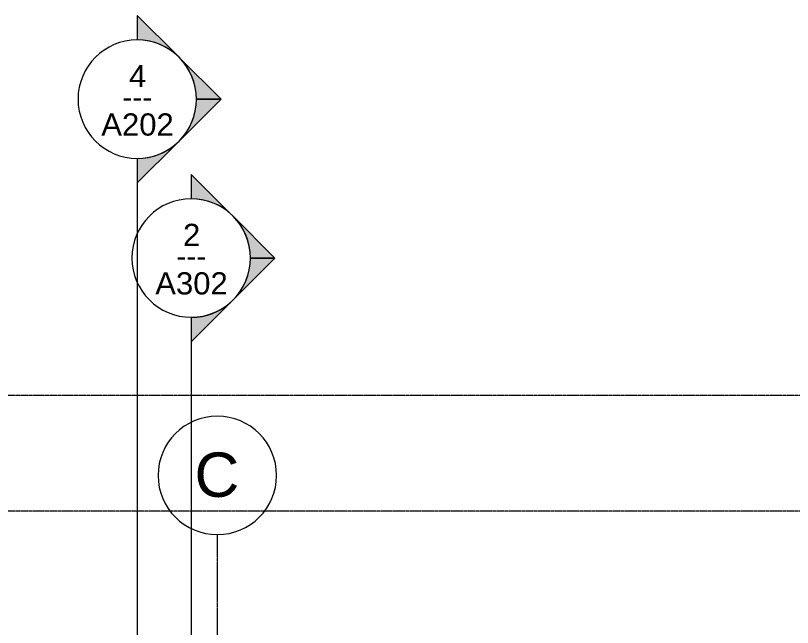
# Model space of a CAD drawing. Header units: inches. Extents: x 9610 to 15331, y -316 to 681.
# Drawn here: x 11105.4 to 11420.2, y 432.9 to 680.9 of the extents above; entities that cross this region are included whole.
import ezdxf

# ---------------------------------------------------------------- set-up
doc = ezdxf.new("R2010")
doc.units = ezdxf.units.IN
doc.header["$MEASUREMENT"] = 0
doc.linetypes.add('Aligning Line 1_8_', pattern=[0.25, 0.125, -0.125])
doc.linetypes.add('Grid Line 1_2_', pattern=[0.875, 0.5, -0.125, 0.125, -0.125])
for name, color, linetype, lineweight in [('G-ANNO-SYMB', 111, 'Aligning Line 1_8_', 9), ('G-ANNO-SYMB-1', 111, 'Continuous', 9), ('S-GRID-1', 1, 'Grid Line 1_2_', 9), ('S-GRID-IDEN', 1, 'Continuous', 9)]:
    doc.layers.add(name, color=color, linetype=linetype, lineweight=lineweight)
doc.styles.add('Arial', font='arial.ttf', dxfattribs={"height": 9})
doc.styles.add('Arial_1', font='arial.ttf', dxfattribs={"height": 18})
doc.styles.add('Century Gothic', font='ufonts.com_century-gothic.ttf', dxfattribs={"height": 9})

# ---------------------------------------------------------------- blocks, each defined once
blk = doc.blocks.new('Grid - Grid Head - Circle-50561-BUILDING SECTION - EAST_WEST - LOOKING SOUTH2')
at = {"layer": 'S-GRID-IDEN'}
for start, end in [(360, 180), (180, 360)]:
    blk.add_arc((11847.19, 475.86), 24, start, end, dxfattribs=at)
blk = doc.blocks.new('Section - Section Head - Filled-22785-BUILDING SECTION - EAST_WEST - LOOKING SOUTH2')
at = {"layer": 'G-ANNO-SYMB-1'}
h = blk.add_hatch(color=256, dxfattribs=at)
edge = h.paths.add_edge_path(flags=0)
edge.add_line((10162.08, -192.29), (10178.19, -176.19))
edge.add_line((10178.19, -176.19), (10178.19, -186.1))
edge.add_arc((10178.19, -210.13), 24.03, 90, 132.0784)
h = blk.add_hatch(color=256, dxfattribs=at)
edge = h.paths.add_edge_path(flags=0)
edge.add_arc((10178.19, -210.13), 24, 135, 180)
edge.add_line((10154.19, -210.13), (10144.25, -210.13))
edge.add_line((10144.25, -210.13), (10161.22, -193.16))
h = blk.add_hatch(color=256, dxfattribs=at)
edge = h.paths.add_edge_path(flags=0)
edge.add_line((10161.22, -227.1), (10144.25, -210.13))
edge.add_line((10144.25, -210.13), (10154.19, -210.13))
edge.add_arc((10178.19, -210.13), 24, 180, 225)
h = blk.add_hatch(color=256, dxfattribs=at)
edge = h.paths.add_edge_path(flags=0)
edge.add_arc((10178.19, -210.13), 24.03, 227.9216, 270)
edge.add_line((10178.19, -234.16), (10178.19, -244.07))
edge.add_line((10178.19, -244.07), (10162.08, -227.96))
for p, q in [((10178.19, -176.19), (10162.08, -192.29)), ((10178.19, -186.1), (10178.19, -176.19)), ((10161.22, -193.16), (10144.25, -210.13)), ((10154.19, -210.13), (10144.25, -210.13)), ((10144.25, -210.13), (10161.22, -227.1)), ((10144.25, -210.13), (10154.19, -210.13)), ((10162.08, -227.96), (10178.19, -244.07)), ((10178.19, -244.07), (10178.19, -234.16))]:
    blk.add_line(p, q, dxfattribs=at)
for centre, radius, start, end in [((10178.19, -210.16), 24, 90, 270), ((10178.19, -210.13), 24.03, 90, 132.0784), ((10178.19, -210.16), 24, 270, 90), ((10178.19, -210.13), 24, 135, 180), ((10178.19, -210.13), 24, 180, 225), ((10178.19, -210.13), 24.03, 227.9216, 270)]:
    blk.add_arc(centre, radius, start, end, dxfattribs=at)

msp = doc.modelspace()

# ---------------------------------------------------------------- linework, layer by layer
at = {"layer": 'G-ANNO-SYMB'}
for p, q in [((12446.61, 526.95), (9706.24, 526.95)), ((12446.61, 526.95), (9706.24, 526.95)), ((12446.61, 480), (9690.98, 480))]:
    msp.add_line(p, q, dxfattribs=at)
at = {"layer": 'G-ANNO-SYMB-1'}
for p, q in [((11154.74, 622.95), (11154.74, -279.08)), ((11176.61, 558.57), (11176.61, -179.98))]:
    msp.add_line(p, q, dxfattribs=at)
at = {"layer": 'S-GRID-1'}
msp.add_line((11187.19, -159.84), (11187.19, 470.5), dxfattribs=at)

# ---------------------------------------------------------------- block references
at = {"layer": 'G-ANNO-SYMB-1', "rotation": 180}
for p in [(21332.93, 436.83), (21354.8, 372.45)]:
    msp.add_blockref('Section - Section Head - Filled-22785-BUILDING SECTION - EAST_WEST - LOOKING SOUTH2', p, dxfattribs=at)
at = {"layer": 'S-GRID-IDEN'}
msp.add_blockref('Grid - Grid Head - Circle-50561-BUILDING SECTION - EAST_WEST - LOOKING SOUTH2', (-660, 18.64), dxfattribs=at)

# ---------------------------------------------------------------- texts
at = {"layer": 'G-ANNO-SYMB-1', "char_height": 9, "attachment_point": 1}
for s, insert, width, style in [('4', (11151.42, 660.86), 8.484, 'Arial'), ('---', (11148.77, 652.36), 15.453, 'Century Gothic'), ('A202', (11140.17, 641.23), 35.754, 'Arial'), ('2', (11173.29, 596.48), 8.484, 'Arial'), ('---', (11170.64, 587.97), 15.453, 'Century Gothic'), ('A302', (11162.04, 576.84), 35.754, 'Arial')]:
    msp.add_mtext(s, dxfattribs=dict(at, insert=insert, width=width, style=style))
at = {"layer": 'S-GRID-IDEN', "insert": (11177.92, 503.79), "char_height": 18, "width": 22.119, "attachment_point": 1, "style": 'Arial_1'}
msp.add_mtext('C', dxfattribs=at)

doc.saveas('drawing.dxf')
